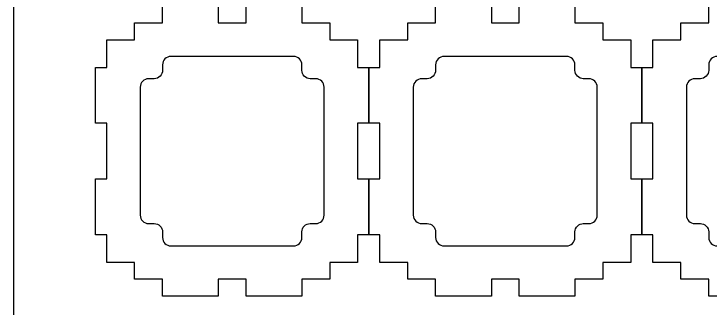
# Model space of a CAD drawing. Header units: millimetres. Extents: x 101 to 1419, y 216 to 432.
# Drawn here: x 1119.8 to 1244.7, y 295.4 to 348.2 of the extents above; entities that cross this region are included whole.
import ezdxf

# ---------------------------------------------------------------- set-up
doc = ezdxf.new("R2010")
doc.units = ezdxf.units.MM
doc.layers.add('2mm航空层板', color=2, linetype='Continuous')

msp = doc.modelspace()

# ---------------------------------------------------------------- linework, layer by layer
msp.add_lwpolyline([(1119.82, 432.28), (1418.92, 432.28), (1418.92, 271.38), (1119.82, 271.38)], close=True)
at = {"layer": '2mm航空层板'}
for points in [[(1171.48, 349.58), (1171.48, 346.58), (1176.48, 346.58), (1176.48, 343.58), (1181.48, 343.58), (1181.48, 338.58), (1183.48, 338.58), (1183.48, 328.58), (1181.48, 328.58), (1181.48, 318.58), (1183.48, 318.58), (1183.48, 308.58), (1181.48, 308.58), (1181.48, 303.58), (1176.48, 303.58), (1176.48, 300.58), (1171.48, 300.58), (1171.48, 297.58), (1161.48, 297.58), (1161.48, 300.58), (1156.48, 300.58), (1156.48, 297.58), (1146.48, 297.58), (1146.48, 300.58), (1141.48, 300.58), (1141.48, 303.58), (1136.48, 303.58), (1136.48, 308.58), (1134.48, 308.58), (1134.48, 318.58), (1136.48, 318.58), (1136.48, 328.58), (1134.48, 328.58), (1134.48, 338.58), (1136.48, 338.58), (1136.48, 343.58), (1141.48, 343.58), (1141.48, 346.58), (1146.48, 346.58), (1146.48, 349.58)], [(1156.48, 349.58), (1156.48, 346.58), (1161.48, 346.58), (1161.48, 349.58)], [(1220.48, 349.58), (1220.48, 346.58), (1225.48, 346.58), (1225.48, 343.58), (1230.48, 343.58), (1230.48, 338.58), (1232.48, 338.58), (1232.48, 328.58), (1230.48, 328.58), (1230.48, 318.58), (1232.48, 318.58), (1232.48, 308.58), (1230.48, 308.58), (1230.48, 303.58), (1225.48, 303.58), (1225.48, 300.58), (1220.48, 300.58), (1220.48, 297.58), (1210.48, 297.58), (1210.48, 300.58), (1205.48, 300.58), (1205.48, 297.58), (1195.48, 297.58), (1195.48, 300.58), (1190.48, 300.58), (1190.48, 303.58), (1185.48, 303.58), (1185.48, 308.58), (1183.48, 308.58), (1183.48, 318.58), (1185.48, 318.58), (1185.48, 328.58), (1183.48, 328.58), (1183.48, 338.58), (1185.48, 338.58), (1185.48, 343.58), (1190.48, 343.58), (1190.48, 346.58), (1195.48, 346.58), (1195.48, 349.58)], [(1205.48, 349.58), (1205.48, 346.58), (1210.48, 346.58), (1210.48, 349.58)], [(1254.48, 297.58), (1244.48, 297.58), (1244.48, 300.58), (1239.48, 300.58), (1239.48, 303.58), (1234.48, 303.58), (1234.48, 308.58), (1232.48, 308.58), (1232.48, 318.58), (1234.48, 318.58), (1234.48, 328.58), (1232.48, 328.58), (1232.48, 338.58), (1234.48, 338.58), (1234.48, 343.58), (1239.48, 343.58), (1239.48, 346.58), (1244.48, 346.58), (1244.48, 349.58), (1254.48, 349.58)]]:
    msp.add_lwpolyline(points, dxfattribs=at)
for points in [[(1175.48, 335.08, 0.414214), (1173.98, 336.58), (1172.98, 336.58, -0.414214), (1171.48, 338.08), (1171.48, 339.08, 0.414214), (1169.98, 340.58), (1147.98, 340.58, 0.414214), (1146.48, 339.08), (1146.48, 338.08, -0.414214), (1144.98, 336.58), (1143.98, 336.58, 0.414214), (1142.48, 335.08), (1142.48, 312.08, 0.414214), (1143.98, 310.58), (1144.98, 310.58, -0.414214), (1146.48, 309.08), (1146.48, 308.08, 0.414214), (1147.98, 306.58), (1169.98, 306.58, 0.414214), (1171.48, 308.08), (1171.48, 309.08, -0.414214), (1172.98, 310.58), (1173.98, 310.58, 0.414214), (1175.48, 312.08)], [(1224.48, 335.08, 0.414214), (1222.98, 336.58), (1221.98, 336.58, -0.414214), (1220.48, 338.08), (1220.48, 339.08, 0.414214), (1218.98, 340.58), (1196.98, 340.58, 0.414214), (1195.48, 339.08), (1195.48, 338.08, -0.414214), (1193.98, 336.58), (1192.98, 336.58, 0.414214), (1191.48, 335.08), (1191.48, 312.08, 0.414214), (1192.98, 310.58), (1193.98, 310.58, -0.414214), (1195.48, 309.08), (1195.48, 308.08, 0.414214), (1196.98, 306.58), (1218.98, 306.58, 0.414214), (1220.48, 308.08), (1220.48, 309.08, -0.414214), (1221.98, 310.58), (1222.98, 310.58, 0.414214), (1224.48, 312.08)], [(1273.48, 335.08, 0.414214), (1271.98, 336.58), (1270.98, 336.58, -0.414214), (1269.48, 338.08), (1269.48, 339.08, 0.414214), (1267.98, 340.58), (1245.98, 340.58, 0.414214), (1244.48, 339.08), (1244.48, 338.08, -0.414214), (1242.98, 336.58), (1241.98, 336.58, 0.414214), (1240.48, 335.08), (1240.48, 312.08, 0.414214), (1241.98, 310.58), (1242.98, 310.58, -0.414214), (1244.48, 309.08), (1244.48, 308.08, 0.414214), (1245.98, 306.58), (1267.98, 306.58, 0.414214), (1269.48, 308.08), (1269.48, 309.08, -0.414214), (1270.98, 310.58), (1271.98, 310.58, 0.414214), (1273.48, 312.08)]]:
    msp.add_lwpolyline(points, format="xyb", close=True, dxfattribs=at)

doc.saveas('drawing.dxf')
